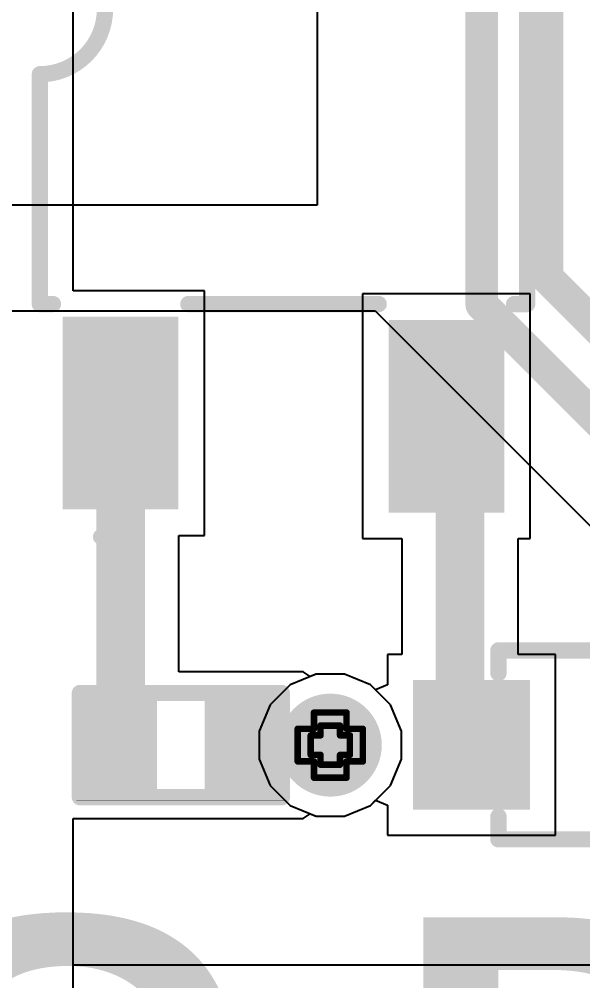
# Model space of a CAD drawing. Header units: inches. Extents: x -3 to 5259, y -3 to 5282.
# Drawn here: x 60.7 to 65.1, y 11.72 to 19.22 of the extents above; entities that cross this region are included whole.
import ezdxf

# ---------------------------------------------------------------- set-up
doc = ezdxf.new("R2010")
doc.units = ezdxf.units.IN
for name, color, linetype in [('Bottom Layer', 5, 'Continuous'), ('Bottom Solder', 6, 'Continuous'), ('Drill Drawing', 1, 'Continuous'), ('Layer 1', 16, 'Continuous'), ('Layer 2', 76, 'Continuous'), ('Top Layer', 1, 'Continuous'), ('Top Overlay', 2, 'Continuous'), ('Top Paste', 8, 'Continuous'), ('Top Solder', 216, 'Continuous'), ('Via Holes', 16, 'Continuous')]:
    doc.layers.add(name, color=color, linetype=linetype)
doc.styles.add('Arial Black_Bold', font='', dxfattribs={"height": 0.2})
doc.styles.get('Arial Black_Bold').set_extended_font_data('Arial Black', bold=True)

# ---------------------------------------------------------------- blocks, each defined once
blk = doc.blocks.new('SO_5_16')
at = {"layer": 'Top Layer'}
for points in [[(-3.8499, 0.87), (-3.8499, 1.67), (-2.4499, 1.67), (-2.4499, 0.87)], [(-3.875, -1.67), (-3.875, -0.87), (-2.475, -0.87), (-2.475, -1.67)]]:
    blk.add_hatch(color=1, dxfattribs=at).paths.add_polyline_path(points)
at = {"layer": 'Top Paste'}
for points in [[(-3.8499, 0.87), (-3.8499, 1.67), (-2.4499, 1.67), (-2.4499, 0.87)], [(-3.875, -1.67), (-3.875, -0.87), (-2.475, -0.87), (-2.475, -1.67)]]:
    blk.add_hatch(color=8, dxfattribs=at).paths.add_polyline_path(points)
at = {"layer": 'Top Solder'}
for points in [[(-3.9007, 0.8192), (-3.9007, 1.7208), (-2.3991, 1.7208), (-2.3991, 0.8192)], [(-3.9258, -1.7208), (-3.9258, -0.8192), (-2.4242, -0.8192), (-2.4242, -1.7208)]]:
    blk.add_hatch(color=216, dxfattribs=at).paths.add_polyline_path(points)
at = {"layer": 'Top Overlay'}
for points in [[(-2.3, 1.8999, 0.127, 0.127, 0), (-2.3, 1.7977, 0.127, 0.127, 0)], [(-2.3, 1.8999, 0.127, 0.127, 0), (-0.508, 1.8999, 0.127, 0.127, 0)], [(0.508, 1.8999, 0.127, 0.127, -1), (-0.5077, 1.8998, 0.127, 0.127, 0)], [(-4.1151, 1.4224, 0.127, 0.127, 0), (-3.9881, 1.2954, 0.127, 0.127, 0)], [(-4.1151, 1.4224, 0.127, 0.127, 0), (-4.1151, 1.1684, 0.127, 0.127, 0)], [(-3.9881, 1.2954, 0.127, 0.127, 0), (-4.1151, 1.1684, 0.127, 0.127, 0)], [(-2.3, 0.7421, 0.127, 0.127, 0), (-2.3, -0.7421, 0.127, 0.127, 0)], [(-2.3, -1.7981, 0.127, 0.127, 0), (-2.3, -1.9001, 0.127, 0.127, 0)], [(-2.3, -1.9001, 0.127, 0.127, 0), (2.3, -1.9001, 0.127, 0.127, 0)]]:
    blk.add_lwpolyline(points, format="xyseb", dxfattribs=at)
for points in [[(-2.3317, 1.8999, 0.0635, 0.0635, 1), (-2.2682, 1.8999, 0.0635, 0.0635, 1)], [(-2.3317, 1.8999, 0.0635, 0.0635, 1), (-2.2682, 1.8999, 0.0635, 0.0635, 1)], [(-0.5397, 1.8999, 0.0635, 0.0635, 1), (-0.4762, 1.8999, 0.0635, 0.0635, 1)], [(-0.5395, 1.8998, 0.0635, 0.0635, 1), (-0.476, 1.8998, 0.0635, 0.0635, 1)], [(-2.3317, 1.7977, 0.0635, 0.0635, 1), (-2.2682, 1.7977, 0.0635, 0.0635, 1)], [(-4.1468, 1.4224, 0.0635, 0.0635, 1), (-4.0833, 1.4224, 0.0635, 0.0635, 1)], [(-4.1468, 1.4224, 0.0635, 0.0635, 1), (-4.0833, 1.4224, 0.0635, 0.0635, 1)], [(-4.0198, 1.2954, 0.0635, 0.0635, 1), (-3.9563, 1.2954, 0.0635, 0.0635, 1)], [(-4.0198, 1.2954, 0.0635, 0.0635, 1), (-3.9563, 1.2954, 0.0635, 0.0635, 1)], [(-4.1468, 1.1684, 0.0635, 0.0635, 1), (-4.0833, 1.1684, 0.0635, 0.0635, 1)], [(-4.1468, 1.1684, 0.0635, 0.0635, 1), (-4.0833, 1.1684, 0.0635, 0.0635, 1)], [(-2.3317, 0.7421, 0.0635, 0.0635, 1), (-2.2682, 0.7421, 0.0635, 0.0635, 1)], [(-2.3317, -0.7421, 0.0635, 0.0635, 1), (-2.2682, -0.7421, 0.0635, 0.0635, 1)], [(-2.3317, -1.7981, 0.0635, 0.0635, 1), (-2.2682, -1.7981, 0.0635, 0.0635, 1)], [(-2.3317, -1.9001, 0.0635, 0.0635, 1), (-2.2682, -1.9001, 0.0635, 0.0635, 1)], [(-2.3317, -1.9001, 0.0635, 0.0635, 1), (-2.2682, -1.9001, 0.0635, 0.0635, 1)]]:
    blk.add_lwpolyline(points, format="xyseb", close=True, dxfattribs=at)
blk = doc.blocks.new('R___0402_63')
at = {"layer": 'Top Layer'}
for points in [[(-0.6985, -0.3175), (-0.6985, 0.3175), (-0.2413, 0.3175), (-0.2413, -0.3175)], [(0.2413, -0.3175), (0.2413, 0.3175), (0.6985, 0.3175), (0.6985, -0.3175)]]:
    blk.add_hatch(color=1, dxfattribs=at).paths.add_polyline_path(points)
at = {"layer": 'Top Paste'}
for points in [[(-0.6985, -0.3175), (-0.6985, 0.3175), (-0.2413, 0.3175), (-0.2413, -0.3175)], [(0.2413, -0.3175), (0.2413, 0.3175), (0.6985, 0.3175), (0.6985, -0.3175)]]:
    blk.add_hatch(color=8, dxfattribs=at).paths.add_polyline_path(points)
at = {"layer": 'Top Solder'}
for points in [[(-0.7535, -0.3725), (-0.7535, 0.3725), (-0.1863, 0.3725), (-0.1863, -0.3725)], [(0.1863, -0.3725), (0.1863, 0.3725), (0.7535, 0.3725), (0.7535, -0.3725)]]:
    blk.add_hatch(color=216, dxfattribs=at).paths.add_polyline_path(points)
at = {"layer": 'Top Overlay'}
for points in [[(-0.7874, 0.4064, 0.127, 0.127, 0), (0.7874, 0.4064, 0.127, 0.127, 0)], [(-0.7874, -0.4064, 0.127, 0.127, 0), (-0.7874, 0.4064, 0.127, 0.127, 0)], [(0.7874, -0.4064, 0.127, 0.127, 0), (0.7874, 0.4064, 0.127, 0.127, 0)], [(-0.7874, -0.4064, 0.127, 0.127, 0), (0.7874, -0.4064, 0.127, 0.127, 0)], [(-0.8128, -0.4318, 0.00323, 0.00323, 0), (0.8128, -0.4318, 0.00323, 0.00323, 0)]]:
    blk.add_lwpolyline(points, format="xyseb", dxfattribs=at)
for points in [[(-0.8191, 0.4064, 0.0635, 0.0635, 1), (-0.7556, 0.4064, 0.0635, 0.0635, 1)], [(-0.8191, 0.4064, 0.0635, 0.0635, 1), (-0.7556, 0.4064, 0.0635, 0.0635, 1)], [(0.7556, 0.4064, 0.0635, 0.0635, 1), (0.8191, 0.4064, 0.0635, 0.0635, 1)], [(0.7556, 0.4064, 0.0635, 0.0635, 1), (0.8191, 0.4064, 0.0635, 0.0635, 1)], [(-0.8191, -0.4064, 0.0635, 0.0635, 1), (-0.7556, -0.4064, 0.0635, 0.0635, 1)], [(-0.8191, -0.4064, 0.0635, 0.0635, 1), (-0.7556, -0.4064, 0.0635, 0.0635, 1)], [(0.7556, -0.4064, 0.0635, 0.0635, 1), (0.8191, -0.4064, 0.0635, 0.0635, 1)], [(0.7556, -0.4064, 0.0635, 0.0635, 1), (0.8191, -0.4064, 0.0635, 0.0635, 1)], [(-0.8136, -0.4318, 0.00161, 0.00161, 1), (-0.812, -0.4318, 0.00161, 0.00161, 1)], [(0.812, -0.4318, 0.00161, 0.00161, 1), (0.8136, -0.4318, 0.00161, 0.00161, 1)]]:
    blk.add_lwpolyline(points, format="xyseb", close=True, dxfattribs=at)
blk = doc.blocks.new('SOD_323_204')
at = {"layer": 'Top Layer'}
for points in [[(-0.75, -0.45), (-1.55, -0.45), (-1.55, 0.45), (-0.75, 0.45)], [(1.55, -0.45), (0.75, -0.45), (0.75, 0.45), (1.55, 0.45)]]:
    blk.add_hatch(color=1, dxfattribs=at).paths.add_polyline_path(points)
at = {"layer": 'Top Overlay'}
for points in [[(-2.0106, 0.4826), (-0.9184, 0.4826), (-0.9184, 0.7874), (-2.0106, 0.7874)], [(-2.0106, -0.508), (-1.5788, -0.508), (-1.5788, 0.508), (-2.0106, 0.508)], [(-2.0106, -0.7874), (-0.9184, -0.7874), (-0.9184, -0.4826), (-2.0106, -0.4826)]]:
    blk.add_hatch(color=2, dxfattribs=at).paths.add_polyline_path(points)
at = {"layer": 'Top Paste'}
for points in [[(-0.75, -0.45), (-1.55, -0.45), (-1.55, 0.45), (-0.75, 0.45)], [(1.55, -0.45), (0.75, -0.45), (0.75, 0.45), (1.55, 0.45)]]:
    blk.add_hatch(color=8, dxfattribs=at).paths.add_polyline_path(points)
at = {"layer": 'Top Solder'}
for points in [[(-0.695, -0.505), (-1.605, -0.505), (-1.605, 0.505), (-0.695, 0.505)], [(1.605, -0.505), (0.695, -0.505), (0.695, 0.505), (1.605, 0.505)]]:
    blk.add_hatch(color=216, dxfattribs=at).paths.add_polyline_path(points)
at = {"layer": 'Top Overlay'}
for points in [[(0.9398, 0.7366, 0.127, 0.127, 0), (-0.9144, 0.7366, 0.127, 0.127, 0)], [(0.9398, 0.7366, 0.127, 0.127, 0), (0.9398, 0.5588, 0.127, 0.127, 0)], [(0.9398, -0.5588, 0.127, 0.127, 0), (0.9398, -0.7366, 0.127, 0.127, 0)], [(0.9398, -0.7366, 0.127, 0.127, 0), (-0.9144, -0.7366, 0.127, 0.127, 0)]]:
    blk.add_lwpolyline(points, format="xyseb", dxfattribs=at)
for points in [[(-0.9461, 0.7366, 0.0635, 0.0635, 1), (-0.8826, 0.7366, 0.0635, 0.0635, 1)], [(0.908, 0.7366, 0.0635, 0.0635, 1), (0.9715, 0.7366, 0.0635, 0.0635, 1)], [(0.908, 0.7366, 0.0635, 0.0635, 1), (0.9715, 0.7366, 0.0635, 0.0635, 1)], [(0.908, 0.5588, 0.0635, 0.0635, 1), (0.9715, 0.5588, 0.0635, 0.0635, 1)], [(0.908, -0.5588, 0.0635, 0.0635, 1), (0.9715, -0.5588, 0.0635, 0.0635, 1)], [(-0.9461, -0.7366, 0.0635, 0.0635, 1), (-0.8826, -0.7366, 0.0635, 0.0635, 1)], [(0.908, -0.7366, 0.0635, 0.0635, 1), (0.9715, -0.7366, 0.0635, 0.0635, 1)], [(0.908, -0.7366, 0.0635, 0.0635, 1), (0.9715, -0.7366, 0.0635, 0.0635, 1)]]:
    blk.add_lwpolyline(points, format="xyseb", close=True, dxfattribs=at)

msp = doc.modelspace()

# ---------------------------------------------------------------- hatches: boundary and pattern name
at = {"layer": 'Bottom Layer'}
h = msp.add_hatch(color=5, dxfattribs=at)
edge = h.paths.add_edge_path()
edge.add_arc((63.1272, 13.5561), 0.3, 0, 360)
at = {"layer": 'Bottom Solder'}
h = msp.add_hatch(color=6, dxfattribs=at)
edge = h.paths.add_edge_path()
edge.add_arc((63.1272, 13.5561), 0.4016, 0, 360)
at = {"layer": 'Layer 1'}
h = msp.add_hatch(color=16, dxfattribs=at)
edge = h.paths.add_edge_path()
edge.add_arc((63.1272, 13.5561), 0.3, 0, 360)
at = {"layer": 'Layer 2'}
h = msp.add_hatch(color=76, dxfattribs=at)
edge = h.paths.add_edge_path()
edge.add_arc((63.1272, 13.5561), 0.3, 0, 360)
at = {"layer": 'Top Layer'}
h = msp.add_hatch(color=1, dxfattribs=at)
edge = h.paths.add_edge_path()
edge.add_arc((63.1272, 13.5561), 0.3, 0, 360)
at = {"layer": 'Top Solder'}
h = msp.add_hatch(color=216, dxfattribs=at)
edge = h.paths.add_edge_path()
edge.add_arc((63.1272, 13.5561), 0.4016, 0, 360)
at = {"layer": 'Via Holes'}
h = msp.add_hatch(color=7, dxfattribs=at)
edge = h.paths.add_edge_path()
edge.add_arc((63.1272, 13.5561), 0.15, 0, 360)

# ---------------------------------------------------------------- linework, layer by layer
at = {"layer": 'Bottom Layer'}
for p, q in [((63.017, 14.1101), (62.8134, 14.0258)), ((63.017, 14.1101), (62.8134, 14.0258)), ((63.2374, 14.1101), (63.017, 14.1101)), ((63.2374, 14.1101), (63.017, 14.1101)), ((63.441, 14.0258), (63.2374, 14.1101)), ((63.441, 14.0258), (63.2374, 14.1101)), ((62.8134, 14.0258), (62.6576, 13.87)), ((62.8134, 14.0258), (62.6576, 13.87)), ((63.5969, 13.87), (63.441, 14.0258)), ((63.5969, 13.87), (63.441, 14.0258)), ((62.6576, 13.87), (62.5732, 13.6663)), ((62.6576, 13.87), (62.5732, 13.6663)), ((63.6812, 13.6663), (63.5969, 13.87)), ((63.6812, 13.6663), (63.5969, 13.87)), ((62.5732, 13.6663), (62.5732, 13.4459)), ((62.5732, 13.6663), (62.5732, 13.4459)), ((63.6812, 13.4459), (63.6812, 13.6663)), ((63.6812, 13.4459), (63.6812, 13.6663)), ((62.5732, 13.4459), (62.6576, 13.2423)), ((62.5732, 13.4459), (62.6576, 13.2423)), ((63.5969, 13.2423), (63.6812, 13.4459)), ((63.5969, 13.2423), (63.6812, 13.4459)), ((62.6576, 13.2423), (62.8134, 13.0865)), ((62.6576, 13.2423), (62.8134, 13.0865)), ((63.441, 13.0865), (63.5969, 13.2423)), ((63.441, 13.0865), (63.5969, 13.2423)), ((62.8134, 13.0865), (63.017, 13.0021)), ((62.8134, 13.0865), (63.017, 13.0021)), ((63.2374, 13.0021), (63.441, 13.0865)), ((63.2374, 13.0021), (63.441, 13.0865)), ((63.017, 13.0021), (63.2374, 13.0021)), ((63.017, 13.0021), (63.2374, 13.0021))]:
    msp.add_line(p, q, dxfattribs=at)
at = {"layer": 'Drill Drawing'}
for points in [[(63.0002, 13.6831, 0.0508, 0.0508, 0), (63.0002, 13.8101, 0.0508, 0.0508, 0)], [(63.0002, 13.8101, 0.0508, 0.0508, 0), (63.2542, 13.8101, 0.0508, 0.0508, 0)], [(63.2542, 13.6831, 0.0508, 0.0508, 0), (63.2542, 13.8101, 0.0508, 0.0508, 0)], [(63.051, 13.6323, 0.0508, 0.0508, 0), (63.051, 13.7085, 0.0508, 0.0508, 0)], [(63.051, 13.7085, 0.0508, 0.0508, 0), (63.2034, 13.7085, 0.0508, 0.0508, 0)], [(63.2034, 13.6323, 0.0508, 0.0508, 0), (63.2034, 13.7085, 0.0508, 0.0508, 0)], [(62.8732, 13.4291, 0.0508, 0.0508, 0), (62.8732, 13.6831, 0.0508, 0.0508, 0)], [(62.8732, 13.6831, 0.0508, 0.0508, 0), (63.0002, 13.6831, 0.0508, 0.0508, 0)], [(62.9748, 13.4799, 0.0508, 0.0508, 0), (62.9748, 13.6323, 0.0508, 0.0508, 0)], [(62.9748, 13.6323, 0.0508, 0.0508, 0), (63.051, 13.6323, 0.0508, 0.0508, 0)], [(63.2034, 13.6323, 0.0508, 0.0508, 0), (63.2796, 13.6323, 0.0508, 0.0508, 0)], [(63.2542, 13.6831, 0.0508, 0.0508, 0), (63.3812, 13.6831, 0.0508, 0.0508, 0)], [(63.2796, 13.4799, 0.0508, 0.0508, 0), (63.2796, 13.6323, 0.0508, 0.0508, 0)], [(63.3812, 13.4291, 0.0508, 0.0508, 0), (63.3812, 13.6831, 0.0508, 0.0508, 0)], [(62.9748, 13.4799, 0.0508, 0.0508, 0), (63.051, 13.4799, 0.0508, 0.0508, 0)], [(63.051, 13.4037, 0.0508, 0.0508, 0), (63.051, 13.4799, 0.0508, 0.0508, 0)], [(63.2034, 13.4799, 0.0508, 0.0508, 0), (63.2796, 13.4799, 0.0508, 0.0508, 0)], [(63.2034, 13.4037, 0.0508, 0.0508, 0), (63.2034, 13.4799, 0.0508, 0.0508, 0)], [(62.8732, 13.4291, 0.0508, 0.0508, 0), (63.0002, 13.4291, 0.0508, 0.0508, 0)], [(63.0002, 13.3021, 0.0508, 0.0508, 0), (63.0002, 13.4291, 0.0508, 0.0508, 0)], [(63.051, 13.4037, 0.0508, 0.0508, 0), (63.2034, 13.4037, 0.0508, 0.0508, 0)], [(63.2542, 13.4291, 0.0508, 0.0508, 0), (63.3812, 13.4291, 0.0508, 0.0508, 0)], [(63.2542, 13.3021, 0.0508, 0.0508, 0), (63.2542, 13.4291, 0.0508, 0.0508, 0)], [(63.0002, 13.3021, 0.0508, 0.0508, 0), (63.2542, 13.3021, 0.0508, 0.0508, 0)]]:
    msp.add_lwpolyline(points, format="xyseb", dxfattribs=at)
for points in [[(62.9875, 13.8101, 0.0254, 0.0254, 1), (63.0129, 13.8101, 0.0254, 0.0254, 1)], [(62.9875, 13.8101, 0.0254, 0.0254, 1), (63.0129, 13.8101, 0.0254, 0.0254, 1)], [(63.2415, 13.8101, 0.0254, 0.0254, 1), (63.2669, 13.8101, 0.0254, 0.0254, 1)], [(63.2415, 13.8101, 0.0254, 0.0254, 1), (63.2669, 13.8101, 0.0254, 0.0254, 1)], [(63.0383, 13.7085, 0.0254, 0.0254, 1), (63.0637, 13.7085, 0.0254, 0.0254, 1)], [(63.0383, 13.7085, 0.0254, 0.0254, 1), (63.0637, 13.7085, 0.0254, 0.0254, 1)], [(63.1907, 13.7085, 0.0254, 0.0254, 1), (63.2161, 13.7085, 0.0254, 0.0254, 1)], [(63.1907, 13.7085, 0.0254, 0.0254, 1), (63.2161, 13.7085, 0.0254, 0.0254, 1)], [(62.8605, 13.6831, 0.0254, 0.0254, 1), (62.8859, 13.6831, 0.0254, 0.0254, 1)], [(62.8605, 13.6831, 0.0254, 0.0254, 1), (62.8859, 13.6831, 0.0254, 0.0254, 1)], [(62.9621, 13.6323, 0.0254, 0.0254, 1), (62.9875, 13.6323, 0.0254, 0.0254, 1)], [(62.9621, 13.6323, 0.0254, 0.0254, 1), (62.9875, 13.6323, 0.0254, 0.0254, 1)], [(62.9875, 13.6831, 0.0254, 0.0254, 1), (63.0129, 13.6831, 0.0254, 0.0254, 1)], [(62.9875, 13.6831, 0.0254, 0.0254, 1), (63.0129, 13.6831, 0.0254, 0.0254, 1)], [(63.0383, 13.6323, 0.0254, 0.0254, 1), (63.0637, 13.6323, 0.0254, 0.0254, 1)], [(63.0383, 13.6323, 0.0254, 0.0254, 1), (63.0637, 13.6323, 0.0254, 0.0254, 1)], [(63.1907, 13.6323, 0.0254, 0.0254, 1), (63.2161, 13.6323, 0.0254, 0.0254, 1)], [(63.1907, 13.6323, 0.0254, 0.0254, 1), (63.2161, 13.6323, 0.0254, 0.0254, 1)], [(63.2415, 13.6831, 0.0254, 0.0254, 1), (63.2669, 13.6831, 0.0254, 0.0254, 1)], [(63.2415, 13.6831, 0.0254, 0.0254, 1), (63.2669, 13.6831, 0.0254, 0.0254, 1)], [(63.2669, 13.6323, 0.0254, 0.0254, 1), (63.2923, 13.6323, 0.0254, 0.0254, 1)], [(63.2669, 13.6323, 0.0254, 0.0254, 1), (63.2923, 13.6323, 0.0254, 0.0254, 1)], [(63.3685, 13.6831, 0.0254, 0.0254, 1), (63.3939, 13.6831, 0.0254, 0.0254, 1)], [(63.3685, 13.6831, 0.0254, 0.0254, 1), (63.3939, 13.6831, 0.0254, 0.0254, 1)], [(62.9621, 13.4799, 0.0254, 0.0254, 1), (62.9875, 13.4799, 0.0254, 0.0254, 1)], [(62.9621, 13.4799, 0.0254, 0.0254, 1), (62.9875, 13.4799, 0.0254, 0.0254, 1)], [(63.0383, 13.4799, 0.0254, 0.0254, 1), (63.0637, 13.4799, 0.0254, 0.0254, 1)], [(63.0383, 13.4799, 0.0254, 0.0254, 1), (63.0637, 13.4799, 0.0254, 0.0254, 1)], [(63.1907, 13.4799, 0.0254, 0.0254, 1), (63.2161, 13.4799, 0.0254, 0.0254, 1)], [(63.1907, 13.4799, 0.0254, 0.0254, 1), (63.2161, 13.4799, 0.0254, 0.0254, 1)], [(63.2669, 13.4799, 0.0254, 0.0254, 1), (63.2923, 13.4799, 0.0254, 0.0254, 1)], [(63.2669, 13.4799, 0.0254, 0.0254, 1), (63.2923, 13.4799, 0.0254, 0.0254, 1)], [(62.8605, 13.4291, 0.0254, 0.0254, 1), (62.8859, 13.4291, 0.0254, 0.0254, 1)], [(62.8605, 13.4291, 0.0254, 0.0254, 1), (62.8859, 13.4291, 0.0254, 0.0254, 1)], [(62.9875, 13.4291, 0.0254, 0.0254, 1), (63.0129, 13.4291, 0.0254, 0.0254, 1)], [(62.9875, 13.4291, 0.0254, 0.0254, 1), (63.0129, 13.4291, 0.0254, 0.0254, 1)], [(63.0383, 13.4037, 0.0254, 0.0254, 1), (63.0637, 13.4037, 0.0254, 0.0254, 1)], [(63.0383, 13.4037, 0.0254, 0.0254, 1), (63.0637, 13.4037, 0.0254, 0.0254, 1)], [(63.1907, 13.4037, 0.0254, 0.0254, 1), (63.2161, 13.4037, 0.0254, 0.0254, 1)], [(63.1907, 13.4037, 0.0254, 0.0254, 1), (63.2161, 13.4037, 0.0254, 0.0254, 1)], [(63.2415, 13.4291, 0.0254, 0.0254, 1), (63.2669, 13.4291, 0.0254, 0.0254, 1)], [(63.2415, 13.4291, 0.0254, 0.0254, 1), (63.2669, 13.4291, 0.0254, 0.0254, 1)], [(63.3685, 13.4291, 0.0254, 0.0254, 1), (63.3939, 13.4291, 0.0254, 0.0254, 1)], [(63.3685, 13.4291, 0.0254, 0.0254, 1), (63.3939, 13.4291, 0.0254, 0.0254, 1)], [(62.9875, 13.3021, 0.0254, 0.0254, 1), (63.0129, 13.3021, 0.0254, 0.0254, 1)], [(62.9875, 13.3021, 0.0254, 0.0254, 1), (63.0129, 13.3021, 0.0254, 0.0254, 1)], [(63.2415, 13.3021, 0.0254, 0.0254, 1), (63.2669, 13.3021, 0.0254, 0.0254, 1)], [(63.2415, 13.3021, 0.0254, 0.0254, 1), (63.2669, 13.3021, 0.0254, 0.0254, 1)]]:
    msp.add_lwpolyline(points, format="xyseb", close=True, dxfattribs=at)
at = {"layer": 'Layer 1'}
for p, q in [((63.017, 14.1101), (62.8134, 14.0258)), ((63.2374, 14.1101), (63.017, 14.1101)), ((63.441, 14.0258), (63.2374, 14.1101)), ((62.8134, 14.0258), (62.6576, 13.87)), ((63.5969, 13.87), (63.441, 14.0258)), ((62.6576, 13.87), (62.5732, 13.6663)), ((63.6812, 13.6663), (63.5969, 13.87)), ((62.5732, 13.6663), (62.5732, 13.4459)), ((63.6812, 13.4459), (63.6812, 13.6663)), ((62.5732, 13.4459), (62.6576, 13.2423)), ((63.5969, 13.2423), (63.6812, 13.4459)), ((62.6576, 13.2423), (62.8134, 13.0865)), ((63.441, 13.0865), (63.5969, 13.2423)), ((62.8134, 13.0865), (63.017, 13.0021)), ((63.2374, 13.0021), (63.441, 13.0865)), ((63.017, 13.0021), (63.2374, 13.0021))]:
    msp.add_line(p, q, dxfattribs=at)
at = {"layer": 'Layer 2'}
for p, q in [((63.0247, 25.4839), (63.0247, 17.7673)), ((63.0247, 17.7673), (48.7807, 17.7673)), ((48.267, 16.9418), (63.4776, 16.9418)), ((63.4776, 16.9418), (66.2805, 14.1389))]:
    msp.add_line(p, q, dxfattribs=at)
for points in [[(64.8162, 17.2023, 0.254, 0.254, 0), (64.8162, 26.8069, 0.254, 0.254, 0)], [(64.3082, 16.9919, 0.254, 0.254, 0), (64.3082, 25.6959, 0.254, 0.254, 0)], [(64.8162, 17.2023, 0.254, 0.254, 0), (66.5169, 15.5016, 0.254, 0.254, 0)], [(64.3082, 16.9919, 0.254, 0.254, 0), (66.4609, 14.8391, 0.254, 0.254, 0)]]:
    msp.add_lwpolyline(points, format="xyseb", dxfattribs=at)
for points in [[(64.7527, 17.2023, 0.127, 0.127, 1), (64.8797, 17.2023, 0.127, 0.127, 1)], [(64.7527, 17.2023, 0.127, 0.127, 1), (64.8797, 17.2023, 0.127, 0.127, 1)], [(64.2447, 16.9919, 0.127, 0.127, 1), (64.3717, 16.9919, 0.127, 0.127, 1)], [(64.2447, 16.9919, 0.127, 0.127, 1), (64.3717, 16.9919, 0.127, 0.127, 1)]]:
    msp.add_lwpolyline(points, format="xyseb", close=True, dxfattribs=at)
at = {"layer": 'Top Layer'}
for p, q in [((61.1225, 17.0994), (61.1225, 21.4912)), ((61.1225, 17.0994), (61.1225, 21.4912)), ((62.1465, 17.0994), (61.1225, 17.0994)), ((62.1465, 17.0994), (61.1225, 17.0994)), ((62.1465, 15.1914), (62.1465, 17.0994)), ((62.1465, 15.1914), (62.1465, 17.0994)), ((64.6865, 17.0743), (63.3785, 17.0743)), ((63.3785, 17.0743), (63.3785, 15.1663)), ((64.6865, 17.0743), (63.3785, 17.0743)), ((63.3785, 17.0743), (63.3785, 15.1663)), ((64.6865, 15.1663), (64.6865, 17.0743)), ((64.6865, 15.1663), (64.6865, 17.0743)), ((61.9457, 14.1276), (61.9457, 15.1914)), ((61.9457, 15.1914), (62.1465, 15.1914)), ((61.9457, 14.1276), (61.9457, 15.1914)), ((61.9457, 15.1914), (62.1465, 15.1914)), ((63.3785, 15.1663), (63.685, 15.1663)), ((63.3785, 15.1663), (63.685, 15.1663)), ((63.685, 15.1663), (63.685, 14.2623)), ((63.685, 15.1663), (63.685, 14.2623)), ((64.5915, 14.2623), (64.5915, 15.1663)), ((64.5915, 15.1663), (64.6865, 15.1663)), ((64.5915, 14.2623), (64.5915, 15.1663)), ((64.5915, 15.1663), (64.6865, 15.1663)), ((63.685, 14.2623), (63.5741, 14.2623)), ((63.5741, 14.2623), (63.5741, 14.0255)), ((63.685, 14.2623), (63.5741, 14.2623)), ((63.5741, 14.2623), (63.5741, 14.0255)), ((64.8821, 14.2623), (64.5915, 14.2623)), ((64.8821, 14.2623), (64.5915, 14.2623)), ((64.8821, 12.8543), (64.8821, 14.2623)), ((64.8821, 12.8543), (64.8821, 14.2623)), ((62.9149, 14.1276), (61.9457, 14.1276)), ((62.9149, 14.1276), (61.9457, 14.1276)), ((62.9702, 14.0907), (62.9149, 14.1276)), ((62.9149, 14.1276), (62.9149, 14.1276)), ((62.9702, 14.0907), (62.9149, 14.1276)), ((62.9149, 14.1276), (62.9149, 14.1276)), ((63.017, 14.1101), (62.9702, 14.0907)), ((63.017, 14.1101), (62.9702, 14.0907)), ((63.2374, 14.1101), (63.017, 14.1101)), ((63.2374, 14.1101), (63.017, 14.1101)), ((63.441, 14.0258), (63.2374, 14.1101)), ((63.441, 14.0258), (63.2374, 14.1101)), ((63.4802, 13.9866), (63.441, 14.0258)), ((63.4802, 13.9866), (63.441, 14.0258)), ((63.5741, 14.0255), (63.4802, 13.9866)), ((63.5741, 14.0255), (63.4802, 13.9866)), ((63.441, 13.0865), (63.4802, 13.1257)), ((63.441, 13.0865), (63.4802, 13.1257)), ((63.4802, 13.1257), (63.5741, 13.0868)), ((63.4802, 13.1257), (63.5741, 13.0868)), ((63.2374, 13.0021), (63.441, 13.0865)), ((63.2374, 13.0021), (63.441, 13.0865)), ((63.5741, 13.0868), (63.5741, 12.8543)), ((63.5741, 13.0868), (63.5741, 12.8543)), ((61.1225, 7.8585), (61.1225, 12.9846)), ((61.1225, 12.9846), (62.9149, 12.9846)), ((61.1225, 11.84), (61.1225, 12.9846)), ((61.1225, 12.9846), (62.9149, 12.9846)), ((62.9149, 12.9846), (62.9702, 13.0215)), ((62.9149, 12.9846), (62.9702, 13.0215)), ((62.9149, 12.9846), (62.9149, 12.9846)), ((62.9149, 12.9846), (62.9149, 12.9846)), ((62.9702, 13.0215), (63.017, 13.0021)), ((62.9702, 13.0215), (63.017, 13.0021)), ((63.017, 13.0021), (63.2374, 13.0021)), ((63.017, 13.0021), (63.2374, 13.0021)), ((63.5741, 12.8543), (64.8821, 12.8543)), ((63.5741, 12.8543), (64.8821, 12.8543)), ((66.0804, 11.84), (61.1225, 11.84))]:
    msp.add_line(p, q, dxfattribs=at)
for points in [[(61.4925, 13.6297, 0.381, 0.381, 0), (61.4925, 16.1454, 0.381, 0.381, 0)], [(64.0325, 16.1203, 0.381, 0.381, 0), (64.1382, 16.0146, 0.381, 0.381, 0)], [(64.1382, 16.0146, 0.381, 0.381, 0), (64.1382, 16.1203, 0.381, 0.381, 0)], [(64.1382, 13.6513, 0.381, 0.381, 0), (64.1382, 16.0146, 0.381, 0.381, 0)], [(64.1382, 13.6513, 0.381, 0.381, 0), (64.2336, 13.5559, 0.381, 0.381, 0)], [(62.4323, 13.5561, 0.381, 0.381, 0), (63.1272, 13.5561, 0.381, 0.381, 0)]]:
    msp.add_lwpolyline(points, format="xyseb", dxfattribs=at)
for points in [[(61.3973, 16.1454, 0.1905, 0.1905, 1), (61.5878, 16.1454, 0.1905, 0.1905, 1)], [(63.9373, 16.1203, 0.1905, 0.1905, 1), (64.1278, 16.1203, 0.1905, 0.1905, 1)], [(64.043, 16.1203, 0.1905, 0.1905, 1), (64.2335, 16.1203, 0.1905, 0.1905, 1)], [(64.043, 16.0146, 0.1905, 0.1905, 1), (64.2335, 16.0146, 0.1905, 0.1905, 1)], [(64.043, 16.0146, 0.1905, 0.1905, 1), (64.2335, 16.0146, 0.1905, 0.1905, 1)], [(64.043, 16.0146, 0.1905, 0.1905, 1), (64.2335, 16.0146, 0.1905, 0.1905, 1)], [(61.3973, 13.6297, 0.1905, 0.1905, 1), (61.5878, 13.6297, 0.1905, 0.1905, 1)], [(64.043, 13.6513, 0.1905, 0.1905, 1), (64.2335, 13.6513, 0.1905, 0.1905, 1)], [(64.043, 13.6513, 0.1905, 0.1905, 1), (64.2335, 13.6513, 0.1905, 0.1905, 1)], [(62.3371, 13.5561, 0.1905, 0.1905, 1), (62.5276, 13.5561, 0.1905, 0.1905, 1)], [(63.032, 13.5561, 0.1905, 0.1905, 1), (63.2225, 13.5561, 0.1905, 0.1905, 1)], [(64.1384, 13.5559, 0.1905, 0.1905, 1), (64.3289, 13.5559, 0.1905, 0.1905, 1)]]:
    msp.add_lwpolyline(points, format="xyseb", close=True, dxfattribs=at)

# ---------------------------------------------------------------- block references
for name, p, rotation in [('SO_5_16', (62.7625, 19.2953), 90), ('SOD_323_204', (65.3781, 13.5583), 180)]:
    msp.add_blockref(name, p, dxfattribs=dict(rotation=rotation))
msp.add_blockref('R___0402_63', (61.9624, 13.5561))

# ---------------------------------------------------------------- texts
at = {"layer": 'Top Overlay', "style": 'Arial Black_Bold'}
msp.add_text('BLDC DRIVER - 1', height=2.54, rotation=360, dxfattribs=at).set_placement((51.1725, 9.6745))

doc.saveas('drawing.dxf')
